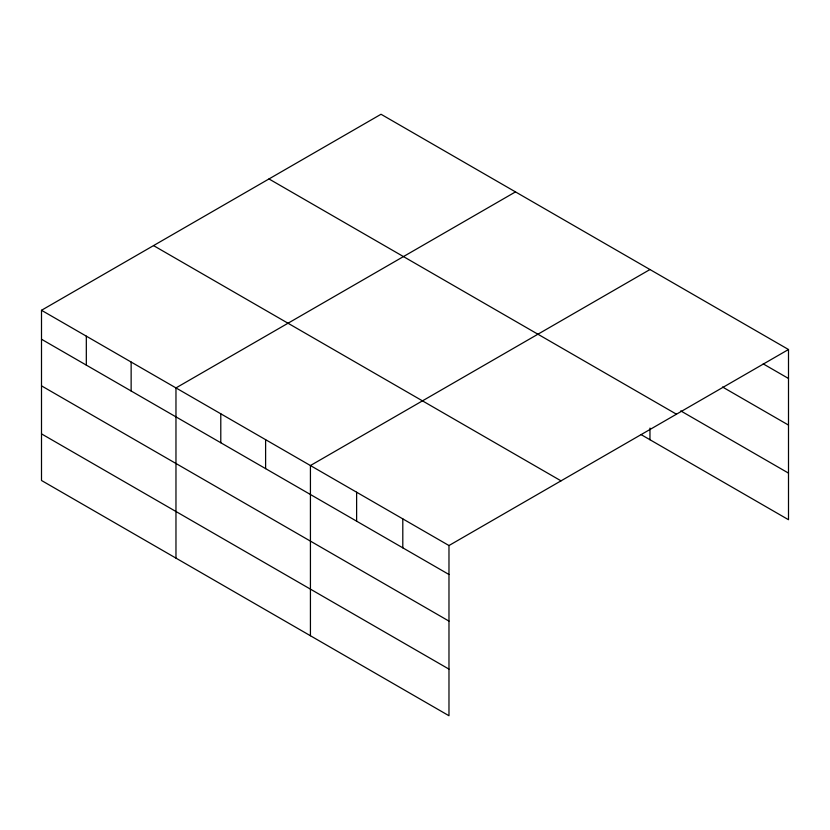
<?xml version="1.0" encoding="UTF-8"?>
<svg xmlns="http://www.w3.org/2000/svg" width="830" height="830" viewBox="0 0 830 830"><rect width="100%" height="100%" fill="white"/><g stroke="black" fill="none" stroke-linecap="round" stroke-linejoin="round"><path stroke-width="1.25" d="M41.5 310.285L448.978 545.538L448.978 715.74L41.5 480.487L41.5 310.285L381.022 114.26L788.5 349.513L788.5 519.715L640.999 434.557M515.492 191.896L175.97 387.921L175.97 558.123M649.963 269.532L310.43 465.547L310.43 635.749M448.978 545.538L788.5 349.513M763.206 363.872L788.5 378.48M722.525 386.998L788.5 425.085M680.745 410.892L788.5 473.11M268.982 178.948L676.46 414.201M153.54 245.597L561.018 480.85M41.5 339.242L448.978 574.495M41.5 385.857L448.978 621.11M41.5 433.872L448.978 669.125M649.963 428.083L649.963 439.734M402.799 518.875L402.799 547.841M356.62 492.211L356.62 521.178M265.61 439.672L265.61 468.639M220.79 413.797L220.79 442.753M131.14 362.036L131.14 391.003M86.32 336.16L86.32 365.127"/></g></svg>
